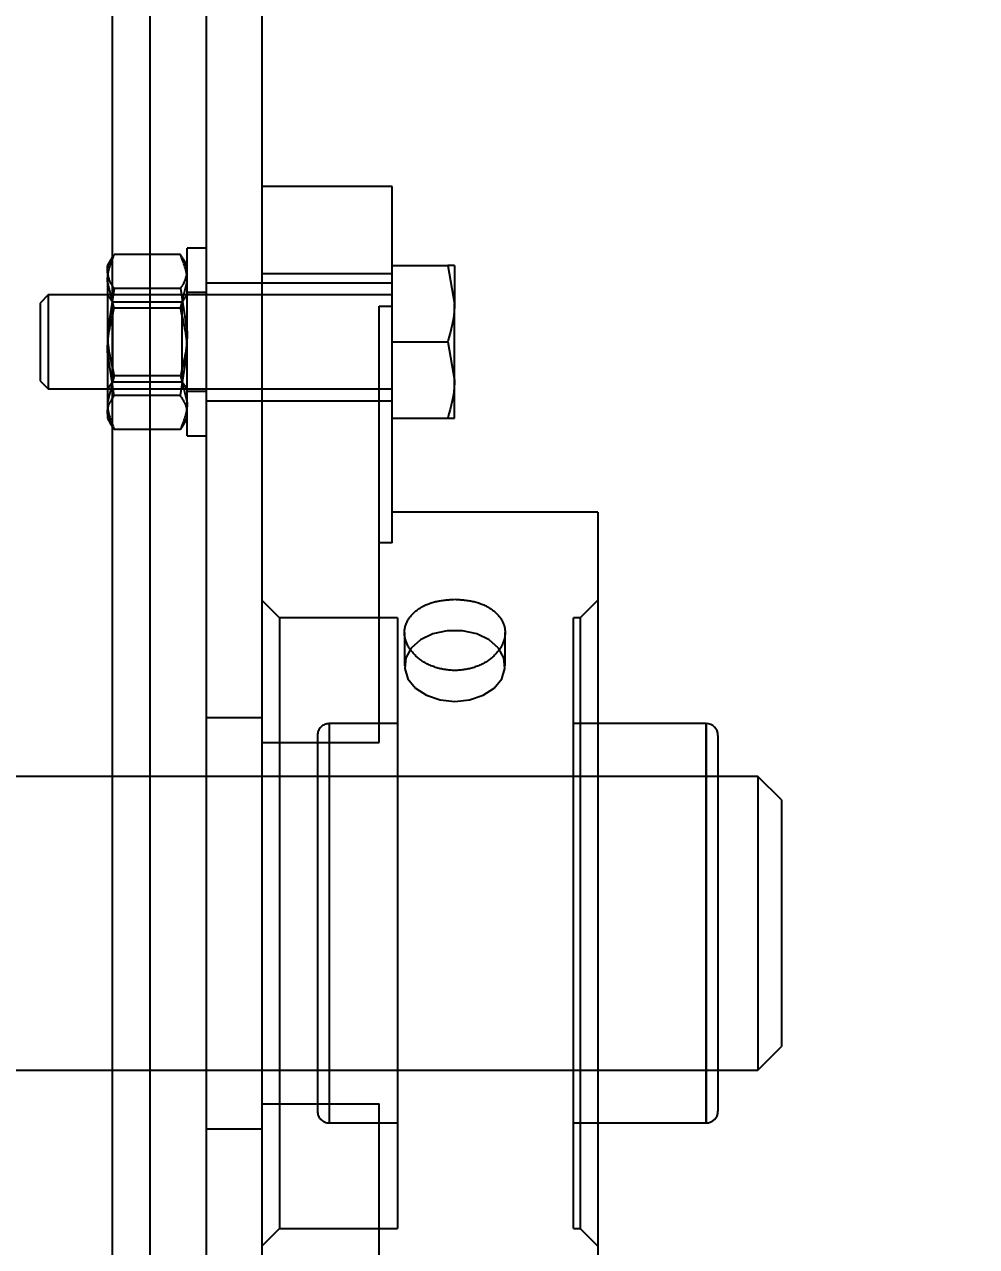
# Model space of a CAD drawing. Header units: metres. Extents: x 0 to 63075, y 0 to 44550.
# Drawn here: x 14038.3 to 14119.4, y 30244.3 to 30348.3 of the extents above; entities that cross this region are included whole.
import ezdxf

# ---------------------------------------------------------------- set-up
doc = ezdxf.new("R2010")
doc.units = ezdxf.units.M
doc.header["$LTSCALE"] = 75
doc.linetypes.add('HIDDEN2', pattern=[4.7625, 3.175, -1.5875])
for name, color, linetype in [('18_COTAS', 7, 'Continuous'), ('SDM', 7, 'Continuous'), ('SL1', 8, 'Continuous'), ('SL4', 4, 'Continuous'), ('ST1', 7, 'HIDDEN2')]:
    doc.layers.add(name, color=color, linetype=linetype)
doc.styles.add('ROMANS', font='ROMANS.SHX')
doc.dimstyles.new('75___1-75', dxfattribs={"dimscale": 75, "dimtxt": 2.5, "dimasz": 2, "dimexe": 1.5, "dimexo": 1, "dimgap": 0.5, "dimtad": 1, "dimdec": 0, "dimzin": 12, "dimtxsty": 'ROMANS', "dimcen": 0, "dimclrd": 256, "dimclre": 256, "dimclrt": 3, "dimazin": 3, "dimtfac": 1, "dimtdec": 0, "dimtmove": 0, "dimatfit": 0, "dimfxl": 1, "dimlwd": -1, "dimlwe": -1, "dimarcsym": 0})

# ---------------------------------------------------------------- blocks, each defined once
blk = doc.blocks.new('A$C1d93b9d1')
at = {"layer": 'SL1'}
for radius, start, end in [(1979, 150.48869, 76.2155), (1915.5, 151.39767, 77.94663), (1915.5, 151.39767, 77.48242), (1907.5, 151.51701, 77.89531), (1508, 159.38429, 0), (1508, 159.38429, 0), (1500, 179.96007, 0.03993)]:
    blk.add_arc((6031.73, 6950), radius, start, end, dxfattribs=at)
blk = doc.blocks.new('*D27')
at = {"layer": '18_COTAS', "transparency": 16777216}
for p, q in [((12131.24, 27878.33), (12131.24, 30705.37)), ((13913.74, 30509.57), (13913.74, 30705.37)), ((11981.24, 30592.87), (11122.31, 30592.87)), ((13913.74, 30592.87), (12131.24, 30592.87)), ((14063.74, 30592.87), (14213.74, 30592.87))]:
    blk.add_line(p, q, dxfattribs=at)
for points in [[(11981.24, 30617.87), (11981.24, 30567.87), (12131.24, 30592.87)], [(14063.74, 30617.87), (14063.74, 30567.87), (13913.74, 30592.87)]]:
    blk.add_solid(points, dxfattribs=at)
at = {"layer": 'Defpoints', "color": 0, "transparency": 16777216}
for p in [(13913.74, 30592.87), (13913.74, 30434.57), (12131.24, 27803.33)]:
    blk.add_point(p, dxfattribs=at)
at = {"layer": '18_COTAS', "color": 3, "transparency": 16777216, "insert": (11476.78, 30724.12), "char_height": 187.5, "attachment_point": 5, "style": 'ROMANS'}
blk.add_mtext('1782', dxfattribs=at)
blk = doc.blocks.new('A$C429c7d53')
at = {"layer": 'SL4'}
for p, q in [((337.76, 3289.74), (337.76, 2339.74)), ((328.24, 3129.5), (328.24, 3284.74)), ((348.86, 3244.49), (337.76, 3244.49)), ((348.86, 3237.06), (348.86, 3244.49)), ((348.86, 3237.74), (353.58, 3237.74)), ((353.58, 3237.74), (354.16, 3234.49)), ((354.16, 3237.74), (354.16, 3234.49)), ((337.76, 3237.06), (348.86, 3237.06)), ((348.86, 3234.3), (348.86, 3237.06)), ((354.16, 3227.99), (354.16, 3234.49)), ((347.75, 3234.3), (348.86, 3234.3)), ((347.75, 3197.12), (347.75, 3234.3)), ((348.86, 3214.13), (348.86, 3234.3)), ((348.86, 3231.24), (353.58, 3231.24)), ((353.58, 3231.24), (354.16, 3227.99)), ((354.16, 3224.74), (354.16, 3227.99)), ((348.86, 3224.74), (353.58, 3224.74)), ((366.36, 3216.74), (348.86, 3216.74)), ((366.36, 3216.74), (366.36, 3146.74)), ((348.86, 3214.13), (347.75, 3214.13)), ((375.6, 3198.74), (366.36, 3198.74)), ((375.6, 3198.74), (375.6, 3164.74)), ((337.76, 3197.12), (347.75, 3197.12)), ((376.6, 3197.74), (376.6, 3165.74)), ((380, 3194.24), (376.6, 3194.24)), ((382, 3192.24), (380, 3194.24)), ((380, 3194.24), (380, 3169.24)), ((382, 3192.24), (382, 3171.24)), ((380, 3169.24), (382, 3171.24)), ((376.6, 3169.24), (380, 3169.24)), ((337.76, 3166.36), (347.75, 3166.36)), ((347.75, 3129.17), (347.75, 3166.36)), ((366.36, 3164.74), (375.6, 3164.74))]:
    blk.add_line(p, q, dxfattribs=at)
for centre, start, end in [((375.6, 3197.74), 0, 90), ((375.6, 3165.74), 270, 0)]:
    blk.add_arc(centre, 1, start, end, dxfattribs=at)
for points, knots in [([(354.16, 3237.74), (354.16, 3237.74), (354.13, 3237.74), (353.82, 3237.74), (353.58, 3237.74)], [0, 0, 0, 0, 0.241851, 1, 1, 1, 1]), ([(354.16, 3234.49), (354.16, 3234.41), (354.16, 3233.31), (353.86, 3232.24), (353.58, 3231.24)], [0, 0, 0, 0, 0.070215, 1, 1, 1, 1]), ([(354.16, 3227.99), (354.16, 3227.91), (354.16, 3226.81), (353.86, 3225.74), (353.58, 3224.74)], [0, 0, 0, 0, 0.070215, 1, 1, 1, 1]), ([(353.58, 3224.74), (353.82, 3224.74), (354.13, 3224.74), (354.16, 3224.74), (354.16, 3224.74)], [0, 0, 0, 0, 0.758149, 1, 1, 1, 1])]:
    blk.add_open_spline(points, degree=3, knots=knots, dxfattribs=at)
at = {"layer": 'ST1'}
for p, q in [((325, 3339.74), (325, 2339.74)), ((333, 3339.74), (333, 2339.74)), ((330.82, 3238.68), (325.18, 3238.68)), ((331.4, 3223.24), (331.4, 3239.24)), ((333, 3239.24), (331.4, 3239.24)), ((324.91, 3238.27), (324.6, 3237.74)), ((324.6, 3237.24), (324.6, 3237.74)), ((331.4, 3237.74), (331.09, 3238.27)), ((324.6, 3237.24), (324.6, 3232.08)), ((337.76, 3237.06), (348.86, 3237.06)), ((325.18, 3234.11), (324.6, 3236.4)), ((325.18, 3235.8), (324.6, 3232.08)), ((330.82, 3235.8), (325.18, 3235.8)), ((330.82, 3234.11), (331.4, 3236.4)), ((330.82, 3235.8), (331.4, 3232.08)), ((333, 3235.44), (331.4, 3235.44)), ((337.76, 3236.24), (333, 3236.24)), ((348.86, 3236.24), (337.76, 3236.24)), ((319.56, 3235.24), (318.86, 3234.55)), ((318.86, 3234.55), (318.86, 3227.93)), ((319.56, 3235.24), (319.56, 3227.24)), ((348.86, 3235.24), (319.56, 3235.24)), ((325.02, 3234.64), (324.6, 3235.24)), ((325.02, 3234.64), (325.02, 3234.38)), ((330.96, 3234.64), (325.02, 3234.64)), ((325.02, 3234.38), (325.02, 3227.84)), ((331.38, 3235.24), (330.96, 3234.64)), ((330.96, 3227.84), (330.96, 3234.64)), ((331.38, 3234.93), (331.38, 3235.24)), ((331.4, 3235.24), (331.38, 3235.24)), ((331.38, 3227.24), (331.38, 3234.93)), ((330.82, 3234.11), (325.18, 3234.11)), ((324.6, 3232.08), (324.6, 3226.08)), ((325.18, 3226.67), (324.6, 3230.39)), ((330.82, 3226.67), (331.4, 3230.39)), ((325.18, 3228.36), (324.6, 3226.08)), ((330.82, 3228.36), (325.18, 3228.36)), ((330.82, 3228.36), (331.4, 3226.08)), ((318.86, 3227.93), (319.56, 3227.24)), ((319.56, 3227.24), (348.86, 3227.24)), ((324.6, 3227.24), (325.02, 3227.84)), ((325.02, 3227.84), (330.96, 3227.84)), ((330.96, 3227.84), (331.38, 3227.24)), ((331.38, 3227.24), (331.4, 3227.24)), ((324.6, 3226.08), (324.6, 3224.74)), ((330.82, 3226.67), (325.18, 3226.67)), ((331.4, 3227.04), (333, 3227.04)), ((333, 3226.24), (337.76, 3226.24)), ((337.76, 3226.24), (348.86, 3226.24)), ((324.6, 3224.74), (324.91, 3224.2)), ((331.09, 3224.2), (331.4, 3224.74)), ((330.82, 3223.8), (325.18, 3223.8)), ((331.4, 3223.24), (333, 3223.24)), ((339.26, 3207.74), (337.76, 3209.24)), ((366.36, 3209.24), (364.86, 3207.74)), ((339.26, 3207.74), (339.26, 3155.74)), ((349.31, 3207.74), (339.26, 3207.74)), ((349.31, 3207.74), (349.31, 3155.74)), ((364.31, 3155.74), (364.31, 3207.74)), ((364.86, 3207.74), (364.31, 3207.74)), ((364.86, 3207.74), (364.86, 3155.74)), ((349.91, 3206.49), (349.91, 3203.66)), ((358.47, 3203.66), (358.47, 3206.49)), ((337.76, 3199.24), (333, 3199.24)), ((343.49, 3198.74), (343.49, 3164.78)), ((349.31, 3198.74), (343.49, 3198.74)), ((366.36, 3198.74), (364.31, 3198.74)), ((375.6, 3164.74), (375.6, 3198.74)), ((337.76, 3197.12), (347.75, 3197.12)), ((342.49, 3197.74), (342.49, 3165.74)), ((376.6, 3194.24), (311.87, 3194.24)), ((376.6, 3194.24), (342.49, 3194.24)), ((289, 3169.24), (376.6, 3169.24)), ((342.49, 3169.24), (376.6, 3169.24)), ((337.76, 3166.36), (347.75, 3166.36)), ((343.49, 3164.74), (349.31, 3164.74)), ((364.31, 3164.74), (366.36, 3164.74)), ((333, 3164.24), (337.76, 3164.24)), ((337.76, 3154.24), (339.26, 3155.74)), ((339.26, 3155.74), (349.31, 3155.74)), ((364.31, 3155.74), (364.86, 3155.74)), ((364.86, 3155.74), (366.36, 3154.24))]:
    blk.add_line(p, q, dxfattribs=at)
at = {"layer": 'ST1', "flags": 128}
blk.add_lwpolyline([(354.19, 3200.63), (355.45, 3200.76), (356.6, 3201.16), (357.54, 3201.77), (358.18, 3202.55), (358.46, 3203.43), (358.36, 3204.33), (357.9, 3205.17), (357.1, 3205.88), (356.05, 3206.39), (354.83, 3206.65), (353.55, 3206.65), (352.33, 3206.39), (351.28, 3205.88), (350.48, 3205.17), (350.01, 3204.33), (349.92, 3203.43), (350.2, 3202.55), (350.84, 3201.77), (351.78, 3201.16), (352.93, 3200.76), (354.19, 3200.63)], dxfattribs=at)
at = {"layer": 'ST1'}
for centre, start, end in [((343.49, 3197.74), 90, 180), ((343.49, 3165.74), 180, 270)]:
    blk.add_arc(centre, 1, start, end, dxfattribs=at)
for points, knots in [([(324.6, 3237.24), (324.61, 3237.37), (324.64, 3237.86), (324.96, 3238.33), (325.18, 3238.68)], [0, 0, 0, 0, 0.268634, 1, 1, 1, 1]), ([(324.6, 3236.4), (324.6, 3236.45), (324.61, 3237.22), (324.91, 3237.98), (325.18, 3238.68)], [0, 0, 0, 0, 0.0702148, 1, 1, 1, 1]), ([(331.4, 3237.24), (331.39, 3237.37), (331.36, 3237.86), (331.05, 3238.33), (330.82, 3238.68)], [0, 0, 0, 0, 0.268634, 1, 1, 1, 1]), ([(331.4, 3236.4), (331.4, 3236.45), (331.39, 3237.22), (331.1, 3237.98), (330.82, 3238.68)], [0, 0, 0, 0, 0.0702148, 1, 1, 1, 1]), ([(325.18, 3235.8), (325.1, 3235.92), (324.76, 3236.39), (324.67, 3236.88), (324.6, 3237.24)], [0, 0, 0, 0, 0.257551, 1, 1, 1, 1]), ([(330.82, 3235.8), (330.91, 3235.92), (331.25, 3236.39), (331.34, 3236.88), (331.4, 3237.24)], [0, 0, 0, 0, 0.257551, 1, 1, 1, 1]), ([(324.6, 3230.39), (324.6, 3230.48), (324.61, 3231.74), (324.91, 3232.97), (325.18, 3234.11)], [0, 0, 0, 0, 0.0702148, 1, 1, 1, 1]), ([(331.4, 3230.39), (331.4, 3230.48), (331.39, 3231.74), (331.1, 3232.97), (330.82, 3234.11)], [0, 0, 0, 0, 0.0702148, 1, 1, 1, 1]), ([(324.6, 3232.08), (324.6, 3232), (324.61, 3230.74), (324.91, 3229.51), (325.18, 3228.36)], [0, 0, 0, 0, 0.0702148, 1, 1, 1, 1]), ([(331.4, 3232.08), (331.4, 3232), (331.39, 3230.74), (331.1, 3229.51), (330.82, 3228.36)], [0, 0, 0, 0, 0.070215, 1, 1, 1, 1]), ([(324.6, 3225.23), (324.61, 3225.36), (324.64, 3225.85), (324.96, 3226.32), (325.18, 3226.67)], [0, 0, 0, 0, 0.268634, 1, 1, 1, 1]), ([(324.6, 3226.08), (324.6, 3226.02), (324.61, 3225.25), (324.91, 3224.5), (325.18, 3223.8)], [0, 0, 0, 0, 0.070215, 1, 1, 1, 1]), ([(331.4, 3225.23), (331.39, 3225.36), (331.36, 3225.85), (331.05, 3226.32), (330.82, 3226.67)], [0, 0, 0, 0, 0.268634, 1, 1, 1, 1]), ([(331.4, 3226.08), (331.4, 3226.02), (331.39, 3225.25), (331.1, 3224.5), (330.82, 3223.8)], [0, 0, 0, 0, 0.070215, 1, 1, 1, 1]), ([(325.18, 3223.8), (325.1, 3223.92), (324.76, 3224.39), (324.67, 3224.87), (324.6, 3225.23)], [0, 0, 0, 0, 0.2575513, 1, 1, 1, 1]), ([(330.82, 3223.8), (330.92, 3223.92), (331.04, 3224.05), (331.08, 3224.18), (331.08, 3224.19)], [0, 0, 0, 0, 0.914803, 1, 1, 1, 1]), ([(354.19, 3209.33), (353.63, 3209.29), (352.51, 3209.21), (351.08, 3208.59), (350.13, 3207.66), (349.79, 3206.5), (350.13, 3205.28), (351.08, 3204.2), (352.51, 3203.45), (354.19, 3203.18), (355.87, 3203.45), (357.3, 3204.2), (358.25, 3205.28), (358.58, 3206.5), (358.25, 3207.66), (357.3, 3208.59), (355.87, 3209.21), (354.75, 3209.29), (354.19, 3209.33)], [0, 0, 0, 0, 0.06249, 0.125, 0.18751, 0.25, 0.31249, 0.375, 0.43751, 0.5, 0.56249, 0.625, 0.68751, 0.75, 0.81249, 0.875, 0.93751, 1, 1, 1, 1])]:
    blk.add_open_spline(points, degree=3, knots=knots, dxfattribs=at)

msp = doc.modelspace()

# ---------------------------------------------------------------- block references
at = {"layer": 'SDM'}
for name, p in [('A$C1d93b9d1', (8259.51, 24302.83)), ('A$C429c7d53', (13720.74, 27090.07))]:
    msp.add_blockref(name, p, dxfattribs=at)

# ---------------------------------------------------------------- dimensions: what is measured, and where the dimension line sits
at = {"layer": '18_COTAS'}
dim = msp.add_linear_dim(base=(13913.73996451, 30592.87116724), p1=(12131.23996451, 27803.3334565), p2=(13913.73996451, 30434.56595658), dimstyle='75___1-75', dxfattribs=at)
dim.commit()
dim.dimension.update_dxf_attribs({"geometry": '*D27', "text_midpoint": (11476.77567879, 30592.87116724), "dimtype": 160})

doc.saveas('drawing.dxf')
